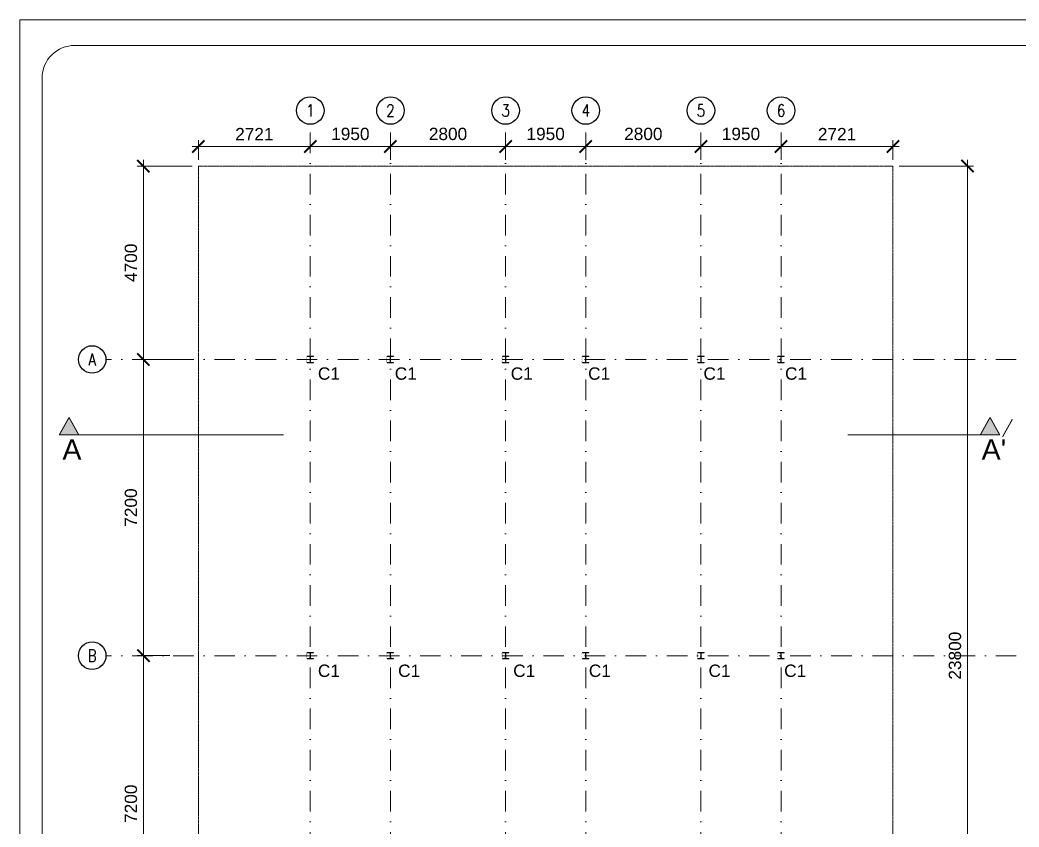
# Model space of a CAD drawing. Header units: millimetres. Extents: x -848390 to 452399, y -324112 to 148491.
# Drawn here: x -431605 to -407309, y -253050 to -233433 of the extents above; entities that cross this region are included whole.
import ezdxf
from ezdxf.enums import TextEntityAlignment as Align

# ---------------------------------------------------------------- set-up
doc = ezdxf.new("R2010")
doc.units = ezdxf.units.MM
doc.header["$PDSIZE"] = 200
for name, pattern in [('CENTER', [2, 1.25, -0.25, 0.25, -0.25]), ('DASHDOT', [1, 0.5, -0.25, 0, -0.25]), ('HIDDEN', [9.525, 6.35, -3.175])]:
    doc.linetypes.add(name, pattern=pattern)
doc.layers.get('0').update_dxf_attribs({"lineweight": 13})
doc.layers.get('DEFPOINTS').update_dxf_attribs({"lineweight": 13})
for name, color, linetype, lineweight in [('0AXIS', 8, 'DASHDOT', 13), ('Column', 15, 'Continuous', 9), ('Roof sheet', 1, 'Continuous', 9)]:
    doc.layers.add(name, color=color, linetype=linetype, lineweight=lineweight)
for name, color, linetype in [('0DIM', 7, 'Continuous'), ('0PLAN', 4, 'Continuous'), ('DIM', 7, 'Continuous'), ('TEXT', 7, 'Continuous')]:
    doc.layers.add(name, color=color, linetype=linetype)
doc.styles.add('ARIAL', font='arial.ttf')
doc.styles.add('ROMANC', font='romanc', dxfattribs={"width": 0.8, "height": 0.38})
doc.dimstyles.new('1X150', dxfattribs={"dimscale": 150, "dimtxt": 2, "dimasz": 2, "dimexe": 1, "dimexo": 1, "dimgap": 1, "dimtad": 1, "dimdec": 0, "dimrnd": 1, "dimzin": 0, "dimdsep": 46, "dimtxsty": 'ARIAL', "dimblk": 'ARCHTICK', "dimcen": 2, "dimdle": 1, "dimclrd": 256, "dimclre": 256, "dimclrt": 7, "dimadec": 0, "dimazin": 0, "dimtfac": 1, "dimtdec": 0, "dimtofl": 0, "dimtmove": 0, "dimatfit": 3, "dimfxl": 0.18, "dimtolj": 1, "dimtzin": 0, "dimlwd": 9, "dimlwe": 9, "dimarcsym": 0})

# ---------------------------------------------------------------- blocks, each defined once
blk = doc.blocks.new('_ArchTick')
at = {"color": 0, "const_width": 0.15}
blk.add_lwpolyline([(-0.5, -0.5), (0.5, 0.5)], dxfattribs=at)
blk = doc.blocks.new('*D608')
at = {"layer": 'DEFPOINTS', "color": 0, "transparency": 16777216}
for p in [(-428604, -248885), (-427810, -248885), (-427810, -256085)]:
    blk.add_point(p, dxfattribs=at)
at = {"layer": 'DIM', "lineweight": 9, "transparency": 16777216}
for p, q in [((-428604, -256235), (-428604, -248735)), ((-427960, -248885), (-428754, -248885)), ((-427960, -256085), (-428754, -256085))]:
    blk.add_line(p, q, dxfattribs=at)
at = {"layer": 'DIM', "lineweight": 9, "transparency": 16777216, "xscale": 300, "yscale": 300, "zscale": 300}
for p, rotation in [((-428604, -248885), 90), ((-428604, -256085), 270)]:
    blk.add_blockref('_ArchTick', p, dxfattribs=dict(at, rotation=rotation))
at = {"layer": 'DIM', "color": 7, "transparency": 16777216, "insert": (-428907, -252485), "char_height": 300, "attachment_point": 5, "rotation": 90, "style": 'ARIAL'}
blk.add_mtext('\\A1;7200', dxfattribs=at)
blk = doc.blocks.new('*D609')
at = {"layer": 'DEFPOINTS', "color": 0, "transparency": 16777216}
for p in [(-428604, -241685), (-427348, -241685), (-427810, -248885)]:
    blk.add_point(p, dxfattribs=at)
at = {"layer": 'DIM', "lineweight": 9, "transparency": 16777216}
for p, q in [((-427498, -241685), (-428754, -241685)), ((-428604, -249035), (-428604, -241535)), ((-427960, -248885), (-428754, -248885))]:
    blk.add_line(p, q, dxfattribs=at)
at = {"layer": 'DIM', "lineweight": 9, "transparency": 16777216, "xscale": 300, "yscale": 300, "zscale": 300}
for p, rotation in [((-428604, -241685), 90), ((-428604, -248885), 270)]:
    blk.add_blockref('_ArchTick', p, dxfattribs=dict(at, rotation=rotation))
at = {"layer": 'DIM', "color": 7, "transparency": 16777216, "insert": (-428907, -245285), "char_height": 300, "attachment_point": 5, "rotation": 90, "style": 'ARIAL'}
blk.add_mtext('\\A1;7200', dxfattribs=at)
blk = doc.blocks.new('*D610')
at = {"layer": 'DEFPOINTS', "color": 0, "transparency": 16777216}
for p in [(-428604, -236985), (-427267, -236985), (-427348, -241685)]:
    blk.add_point(p, dxfattribs=at)
at = {"layer": 'DIM', "lineweight": 9, "transparency": 16777216}
for p, q in [((-428604, -241835), (-428604, -236835)), ((-427417, -236985), (-428754, -236985)), ((-427498, -241685), (-428754, -241685))]:
    blk.add_line(p, q, dxfattribs=at)
at = {"layer": 'DIM', "lineweight": 9, "transparency": 16777216, "xscale": 300, "yscale": 300, "zscale": 300}
for p, rotation in [((-428604, -236985), 90), ((-428604, -241685), 270)]:
    blk.add_blockref('_ArchTick', p, dxfattribs=dict(at, rotation=rotation))
at = {"layer": 'DIM', "color": 7, "transparency": 16777216, "insert": (-428907, -239335), "char_height": 300, "attachment_point": 5, "rotation": 90, "style": 'ARIAL'}
blk.add_mtext('\\A1;4700', dxfattribs=at)
blk = doc.blocks.new('*D612')
at = {"layer": 'DEFPOINTS', "color": 0, "transparency": 16777216}
for p in [(-427267, -236508), (-424546, -236755), (-427267, -236985)]:
    blk.add_point(p, dxfattribs=at)
at = {"layer": 'DIM', "lineweight": 9, "transparency": 16777216}
for p, q in [((-427267, -236835), (-427267, -236358)), ((-424546, -236605), (-424546, -236358)), ((-424396, -236508), (-427417, -236508))]:
    blk.add_line(p, q, dxfattribs=at)
at = {"layer": 'DIM', "lineweight": 9, "transparency": 16777216, "xscale": 300, "yscale": 300, "zscale": 300, "rotation": 180}
blk.add_blockref('_ArchTick', (-427267, -236508), dxfattribs=at)
at = {"layer": 'DIM', "lineweight": 9, "transparency": 16777216, "xscale": 300, "yscale": 300, "zscale": 300}
blk.add_blockref('_ArchTick', (-424546, -236508), dxfattribs=at)
at = {"layer": 'DIM', "color": 7, "transparency": 16777216, "insert": (-425906, -236207), "char_height": 300, "attachment_point": 5, "style": 'ARIAL'}
blk.add_mtext('\\A1;2721', dxfattribs=at)
blk = doc.blocks.new('UC152X152X30')
h = blk.add_hatch()
h.set_pattern_fill('ANSI31', color=8, scale=25, style=0)
h.set_pattern_definition([(45, (2942.5107, 84557.2612), (-2.20970869, 2.20970869), [])])
edge = h.paths.add_edge_path()
edge.add_line((76, 151), (76, 158))
edge.add_line((76, 158), (-76, 158))
edge.add_line((-76, 158), (-76, 151))
edge.add_line((-76, 151), (-11, 151))
edge.add_arc((-11, 143), 7.6, 0, 90, ccw=False)
edge.add_line((-3, 143), (-3, 14))
edge.add_arc((-11, 14), 7.6, -90, 0, ccw=False)
edge.add_line((-11, 7), (-76, 7))
edge.add_line((-76, 7), (-76, 0))
edge.add_line((-76, 0), (76, 0))
edge.add_line((76, 0), (76, 7))
edge.add_line((76, 7), (11, 7))
edge.add_arc((11, 14), 7.6, 180, 270, ccw=False)
edge.add_line((3, 14), (3, 143))
edge.add_arc((11, 143), 7.6, 90, 180, ccw=False)
edge.add_line((11, 151), (76, 151))
blk.add_line((-76, 0), (76, 0))
blk.add_lwpolyline([(76, 151), (76, 158), (-76, 158), (-76, 151), (-11, 151, -0.414214), (-3, 143), (-3, 14, -0.414214), (-11, 7), (-76, 7), (-76, 0), (76, 0), (76, 7), (11, 7, -0.414214), (3, 14), (3, 143, -0.414214), (11, 151)], format="xyb", close=True)
at = {"layer": 'DEFPOINTS'}
blk.add_line((-3, 79), (3, 79), dxfattribs=at)
at = {"layer": 'DEFPOINTS', "style": 'ARIAL'}
blk.add_text('UC152X152X30', height=15, rotation=90, dxfattribs=at).set_placement((-90, 79), align=Align.MIDDLE_CENTER)
blk = doc.blocks.new('*D593')
at = {"layer": 'DEFPOINTS', "color": 0, "transparency": 16777216}
for p in [(-422596, -236508), (-424546, -236755), (-422596, -236985)]:
    blk.add_point(p, dxfattribs=at)
at = {"layer": 'DIM', "lineweight": 9, "transparency": 16777216}
for p, q in [((-424546, -236605), (-424546, -236358)), ((-422596, -236835), (-422596, -236358)), ((-424696, -236508), (-422446, -236508))]:
    blk.add_line(p, q, dxfattribs=at)
at = {"layer": 'DIM', "lineweight": 9, "transparency": 16777216, "xscale": 300, "yscale": 300, "zscale": 300, "rotation": 180}
blk.add_blockref('_ArchTick', (-424546, -236508), dxfattribs=at)
at = {"layer": 'DIM', "lineweight": 9, "transparency": 16777216, "xscale": 300, "yscale": 300, "zscale": 300}
blk.add_blockref('_ArchTick', (-422596, -236508), dxfattribs=at)
at = {"layer": 'DIM', "color": 7, "transparency": 16777216, "insert": (-423571, -236204), "char_height": 300, "attachment_point": 5, "style": 'ARIAL'}
blk.add_mtext('\\A1;1950', dxfattribs=at)
blk = doc.blocks.new('*D594')
at = {"layer": 'DEFPOINTS', "color": 0, "transparency": 16777216}
for p in [(-419796, -236508), (-422596, -236985), (-419796, -236985)]:
    blk.add_point(p, dxfattribs=at)
at = {"layer": 'DIM', "lineweight": 9, "transparency": 16777216}
for p, q in [((-422596, -236835), (-422596, -236358)), ((-419796, -236835), (-419796, -236358)), ((-422746, -236508), (-419646, -236508))]:
    blk.add_line(p, q, dxfattribs=at)
at = {"layer": 'DIM', "lineweight": 9, "transparency": 16777216, "xscale": 300, "yscale": 300, "zscale": 300, "rotation": 180}
blk.add_blockref('_ArchTick', (-422596, -236508), dxfattribs=at)
at = {"layer": 'DIM', "lineweight": 9, "transparency": 16777216, "xscale": 300, "yscale": 300, "zscale": 300}
blk.add_blockref('_ArchTick', (-419796, -236508), dxfattribs=at)
at = {"layer": 'DIM', "color": 7, "transparency": 16777216, "insert": (-421196, -236204), "char_height": 300, "attachment_point": 5, "style": 'ARIAL'}
blk.add_mtext('\\A1;2800', dxfattribs=at)
blk = doc.blocks.new('*D595')
at = {"layer": 'DEFPOINTS', "color": 0, "transparency": 16777216}
for p in [(-417846, -236508), (-419796, -236985), (-417846, -236985)]:
    blk.add_point(p, dxfattribs=at)
at = {"layer": 'DIM', "lineweight": 9, "transparency": 16777216}
for p, q in [((-419796, -236835), (-419796, -236358)), ((-417846, -236835), (-417846, -236358)), ((-419946, -236508), (-417696, -236508))]:
    blk.add_line(p, q, dxfattribs=at)
at = {"layer": 'DIM', "lineweight": 9, "transparency": 16777216, "xscale": 300, "yscale": 300, "zscale": 300, "rotation": 180}
blk.add_blockref('_ArchTick', (-419796, -236508), dxfattribs=at)
at = {"layer": 'DIM', "lineweight": 9, "transparency": 16777216, "xscale": 300, "yscale": 300, "zscale": 300}
blk.add_blockref('_ArchTick', (-417846, -236508), dxfattribs=at)
at = {"layer": 'DIM', "color": 7, "transparency": 16777216, "insert": (-418821, -236204), "char_height": 300, "attachment_point": 5, "style": 'ARIAL'}
blk.add_mtext('\\A1;1950', dxfattribs=at)
blk = doc.blocks.new('*D596')
at = {"layer": 'DEFPOINTS', "color": 0, "transparency": 16777216}
for p in [(-415046, -236508), (-417846, -236985), (-415046, -236985)]:
    blk.add_point(p, dxfattribs=at)
at = {"layer": 'DIM', "lineweight": 9, "transparency": 16777216}
for p, q in [((-417846, -236835), (-417846, -236358)), ((-415046, -236835), (-415046, -236358)), ((-417996, -236508), (-414896, -236508))]:
    blk.add_line(p, q, dxfattribs=at)
at = {"layer": 'DIM', "lineweight": 9, "transparency": 16777216, "xscale": 300, "yscale": 300, "zscale": 300, "rotation": 180}
blk.add_blockref('_ArchTick', (-417846, -236508), dxfattribs=at)
at = {"layer": 'DIM', "lineweight": 9, "transparency": 16777216, "xscale": 300, "yscale": 300, "zscale": 300}
blk.add_blockref('_ArchTick', (-415046, -236508), dxfattribs=at)
at = {"layer": 'DIM', "color": 7, "transparency": 16777216, "insert": (-416446, -236204), "char_height": 300, "attachment_point": 5, "style": 'ARIAL'}
blk.add_mtext('\\A1;2800', dxfattribs=at)
blk = doc.blocks.new('*D597')
at = {"layer": 'DEFPOINTS', "color": 0, "transparency": 16777216}
for p in [(-413096, -236508), (-415046, -236985), (-413096, -236985)]:
    blk.add_point(p, dxfattribs=at)
at = {"layer": 'DIM', "lineweight": 9, "transparency": 16777216}
for p, q in [((-415046, -236835), (-415046, -236358)), ((-413096, -236835), (-413096, -236358)), ((-415196, -236508), (-412946, -236508))]:
    blk.add_line(p, q, dxfattribs=at)
at = {"layer": 'DIM', "lineweight": 9, "transparency": 16777216, "xscale": 300, "yscale": 300, "zscale": 300, "rotation": 180}
blk.add_blockref('_ArchTick', (-415046, -236508), dxfattribs=at)
at = {"layer": 'DIM', "lineweight": 9, "transparency": 16777216, "xscale": 300, "yscale": 300, "zscale": 300}
blk.add_blockref('_ArchTick', (-413096, -236508), dxfattribs=at)
at = {"layer": 'DIM', "color": 7, "transparency": 16777216, "insert": (-414071, -236204), "char_height": 300, "attachment_point": 5, "style": 'ARIAL'}
blk.add_mtext('\\A1;1950', dxfattribs=at)
blk = doc.blocks.new('*D598')
at = {"layer": 'DEFPOINTS', "color": 0, "transparency": 16777216}
for p in [(-410375, -236508), (-413096, -236985), (-410375, -236985)]:
    blk.add_point(p, dxfattribs=at)
at = {"layer": 'DIM', "lineweight": 9, "transparency": 16777216}
for p, q in [((-413096, -236835), (-413096, -236358)), ((-410375, -236835), (-410375, -236358)), ((-413246, -236508), (-410225, -236508))]:
    blk.add_line(p, q, dxfattribs=at)
at = {"layer": 'DIM', "lineweight": 9, "transparency": 16777216, "xscale": 300, "yscale": 300, "zscale": 300, "rotation": 180}
blk.add_blockref('_ArchTick', (-413096, -236508), dxfattribs=at)
at = {"layer": 'DIM', "lineweight": 9, "transparency": 16777216, "xscale": 300, "yscale": 300, "zscale": 300}
blk.add_blockref('_ArchTick', (-410375, -236508), dxfattribs=at)
at = {"layer": 'DIM', "color": 7, "transparency": 16777216, "insert": (-411735, -236207), "char_height": 300, "attachment_point": 5, "style": 'ARIAL'}
blk.add_mtext('\\A1;2721', dxfattribs=at)
blk = doc.blocks.new('*D599')
at = {"layer": 'DEFPOINTS', "color": 0, "transparency": 16777216}
for p in [(-410375, -236985), (-410375, -260785), (-408562, -260785)]:
    blk.add_point(p, dxfattribs=at)
at = {"layer": 'DIM', "lineweight": 9, "transparency": 16777216}
for p, q in [((-408562, -236835), (-408562, -260935)), ((-410225, -236985), (-408412, -236985)), ((-410225, -260785), (-408412, -260785))]:
    blk.add_line(p, q, dxfattribs=at)
at = {"layer": 'DIM', "lineweight": 9, "transparency": 16777216, "xscale": 300, "yscale": 300, "zscale": 300}
for p, rotation in [((-408562, -236985), 90), ((-408562, -260785), 270)]:
    blk.add_blockref('_ArchTick', p, dxfattribs=dict(at, rotation=rotation))
at = {"layer": 'DIM', "color": 7, "transparency": 16777216, "insert": (-408866, -248885), "char_height": 300, "attachment_point": 5, "rotation": 90, "style": 'ARIAL'}
blk.add_mtext('\\A1;23800', dxfattribs=at)

msp = doc.modelspace()

# ---------------------------------------------------------------- hatches: boundary and pattern name
at = {"layer": '0PLAN', "linetype": 'Continuous'}
for points in [[(-430650.25953, -243520.75528), (-430174.301, -243520.75528), (-430412.28027, -243093.49653)], [(-408013.96095, -243093.49653), (-408251.94022, -243520.75528), (-407775.98169, -243520.75528)]]:
    msp.add_hatch(color=4, dxfattribs=at).paths.add_polyline_path(points)

# ---------------------------------------------------------------- linework, layer by layer
at = {"layer": '0AXIS', "ltscale": 1000}
for p, q in [((-424545.61874, -261674.05263), (-424545.61874, -235969.00826)), ((-422595.61874, -261674.05263), (-422595.61874, -235969.00826)), ((-419795.61874, -261674.05263), (-419795.61874, -235969.00826)), ((-417845.61874, -261674.05263), (-417845.61874, -235969.00826)), ((-415045.61874, -261674.05263), (-415045.61874, -235969.00826)), ((-413095.61874, -261674.05263), (-413095.61874, -235969.00826)), ((-407374.54757, -241685.38302), (-429514.61248, -241685.38302)), ((-407374.54757, -248885.38302), (-429514.61248, -248885.38302))]:
    msp.add_line(p, q, dxfattribs=at)
at = {"layer": '0DIM'}
for centre in [(-424545.61874, -235634.06093), (-422595.61874, -235634.06093), (-419795.61874, -235634.06093), (-417845.61874, -235634.06093), (-415045.61874, -235634.06093), (-413095.61874, -235634.06093), (-429849.55982, -241685.38302), (-429849.55982, -248885.38302)]:
    msp.add_circle(centre, 334.94734, dxfattribs=at)
at = {"layer": '0PLAN', "color": 4, "linetype": 'Continuous', "const_width": 25}
for points in [[(-430650.25953, -243520.75528), (-430412.28027, -243093.49653)], [(-430174.301, -243520.75528), (-430412.28027, -243093.49653)], [(-408251.94022, -243520.75528), (-408013.96095, -243093.49653)], [(-407775.98169, -243520.75528), (-408013.96095, -243093.49653)], [(-407709.25953, -243565.75528), (-407471.28027, -243138.49653)]]:
    msp.add_lwpolyline(points, dxfattribs=at)
at = {"layer": '0PLAN', "color": 4, "linetype": 'CENTER', "const_width": 25}
for points in [[(-425188.85715, -243520.75528), (-430650.25953, -243520.75528)], [(-411474.03962, -243520.75528), (-407775.98169, -243520.75528)]]:
    msp.add_lwpolyline(points, dxfattribs=at)
at = {"layer": 'DEFPOINTS', "ltscale": 100}
msp.add_lwpolyline([(-431605.37151, -233433.07567), (-376217.48392, -233433.07567), (-376217.48392, -272667.10962), (-431605.37151, -272667.10962)], close=True, dxfattribs=at)
msp.add_lwpolyline([(-385373.60994, -271257.77375), (-385373.60994, -234842.41154, 0.4142135624), (-386165.92883, -234050.09264), (-430273.39454, -234050.09264, 0.4142135624), (-431065.71343, -234842.41154), (-431065.71343, -271257.77375, 0.4142135624), (-430273.39454, -272050.09264), (-386165.92883, -272050.09264, 0.4142135624)], format="xyb", close=True, dxfattribs=at)
at = {"layer": 'Roof sheet', "linetype": 'HIDDEN', "ltscale": 0.5}
for p, q in [((-427266.61874, -236985.38302), (-410374.61874, -236985.38302)), ((-427266.61874, -260785.38302), (-427266.61874, -236985.38302)), ((-410374.61874, -236985.38302), (-410374.61874, -260785.38302))]:
    msp.add_line(p, q, dxfattribs=at)

# ---------------------------------------------------------------- block references
at = {"layer": 'Column'}
for p in [(-424545.61874, -241764.13302), (-422595.61874, -241764.13302), (-419795.61874, -241764.13302), (-417845.61874, -241764.13302), (-415045.61874, -241764.13302), (-413095.61874, -241764.13302), (-424545.61874, -248964.13302), (-422595.61874, -248964.13302), (-422595.61874, -248964.13302), (-419795.61874, -248964.13302), (-417845.61874, -248964.13302), (-415045.61874, -248964.13302), (-413095.61874, -248964.13302)]:
    msp.add_blockref('UC152X152X30', p, dxfattribs=at)

# ---------------------------------------------------------------- texts
at = {"layer": '0DIM', "style": 'ROMANC', "width": 0.8}
for s, p in [('1', (-424545.61874, -235634.06093)), ('2', (-422595.61874, -235634.06093)), ('3', (-419795.61874, -235634.06093)), ('4', (-417845.61874, -235634.06093)), ('5', (-415045.61874, -235634.06093)), ('6', (-413095.61874, -235634.06093)), ('A', (-429849.55982, -241685.38302)), ('B', (-429849.55982, -248885.38302))]:
    msp.add_text(s, height=297, dxfattribs=at).set_placement(p, align=Align.MIDDLE_CENTER)
at = {"layer": 'TEXT', "width": 3696.3830789, "attachment_point": 1, "style": 'ARIAL'}
for s, insert, char_height in [('C1', (-424360.05525, -241877.7798), 300), ('C1', (-422490.1044, -241877.7798), 300), ('C1', (-419670.49482, -241877.7798), 300), ('C1', (-417788.54236, -241877.7798), 300), ('C1', (-414983.7675, -241877.7798), 300), ('C1', (-412999.65432, -241877.7798), 300), ('A', (-430574.61069, -243624.39029), 500), ("A'", (-408220.10164, -243624.39029), 500), ('C1', (-424360.05525, -249101.87346), 300), ('C1', (-422410.05525, -249101.87346), 300), ('C1', (-419610.05525, -249101.87346), 300), ('C1', (-417770.92657, -249101.87346), 300), ('C1', (-414860.05525, -249101.87346), 300), ('C1', (-413020.92657, -249101.87346), 300)]:
    msp.add_mtext(s, dxfattribs=dict(at, insert=insert, char_height=char_height))

# ---------------------------------------------------------------- dimensions: what is measured, and where the dimension line sits
at = {"layer": 'DIM'}
for base, p1, p2, angle, picture, middle in [((-427266.61874, -236507.60358), (-424545.61874, -236754.62525), (-427266.61874, -236985.38302), 180, '*D612', (-425906.11874, -236206.98966)), ((-422595.61874, -236507.60358), (-424545.61874, -236754.62525), (-422595.61874, -236985.38302), 180, '*D593', (-423570.61874, -236204.43168)), ((-419795.61874, -236507.60358), (-422595.61874, -236985.38302), (-419795.61874, -236985.38302), 180, '*D594', (-421195.61874, -236204.43168)), ((-417845.61874, -236507.60358), (-419795.61874, -236985.38302), (-417845.61874, -236985.38302), 180, '*D595', (-418820.61874, -236204.43168)), ((-415045.61874, -236507.60358), (-417845.61874, -236985.38302), (-415045.61874, -236985.38302), 180, '*D596', (-416445.61874, -236204.43168)), ((-413095.61874, -236507.60358), (-415045.61874, -236985.38302), (-413095.61874, -236985.38302), 180, '*D597', (-414070.61874, -236204.43168)), ((-410374.61874, -236507.60358), (-413095.61874, -236985.38302), (-410374.61874, -236985.38302), 180, '*D598', (-411735.11874, -236206.98966)), ((-428603.89059, -236985.38302), (-427347.76376, -241685.38302), (-427266.61874, -236985.38302), 270, '*D610', (-428907.06248, -239335.38302)), ((-408562.33866, -260785.38302), (-410374.61874, -236985.38302), (-410374.61874, -260785.38302), 90, '*D599', (-408865.61288, -248885.38302)), ((-428603.89059, -241685.38302), (-427809.61654, -248885.38302), (-427347.76376, -241685.38302), 270, '*D609', (-428907.06248, -245285.38302))]:
    dim = msp.add_linear_dim(base=base, p1=p1, p2=p2, angle=angle, dimstyle='1X150', override={"dimtmove": 1}, dxfattribs=at)
    dim.commit()
    dim.dimension.update_dxf_attribs({"geometry": picture, "text_midpoint": middle})
at = {"layer": 'DIM', "color": 6}
dim = msp.add_aligned_dim(p1=(-427809.61654, -256085.38302), p2=(-427809.61654, -248885.38302), distance=794.27405, dimstyle='1X150', dxfattribs=at)
dim.commit()
dim.dimension.update_dxf_attribs({"geometry": '*D608', "text_midpoint": (-428907.06248, -252485.38302)})

doc.saveas('drawing.dxf')
